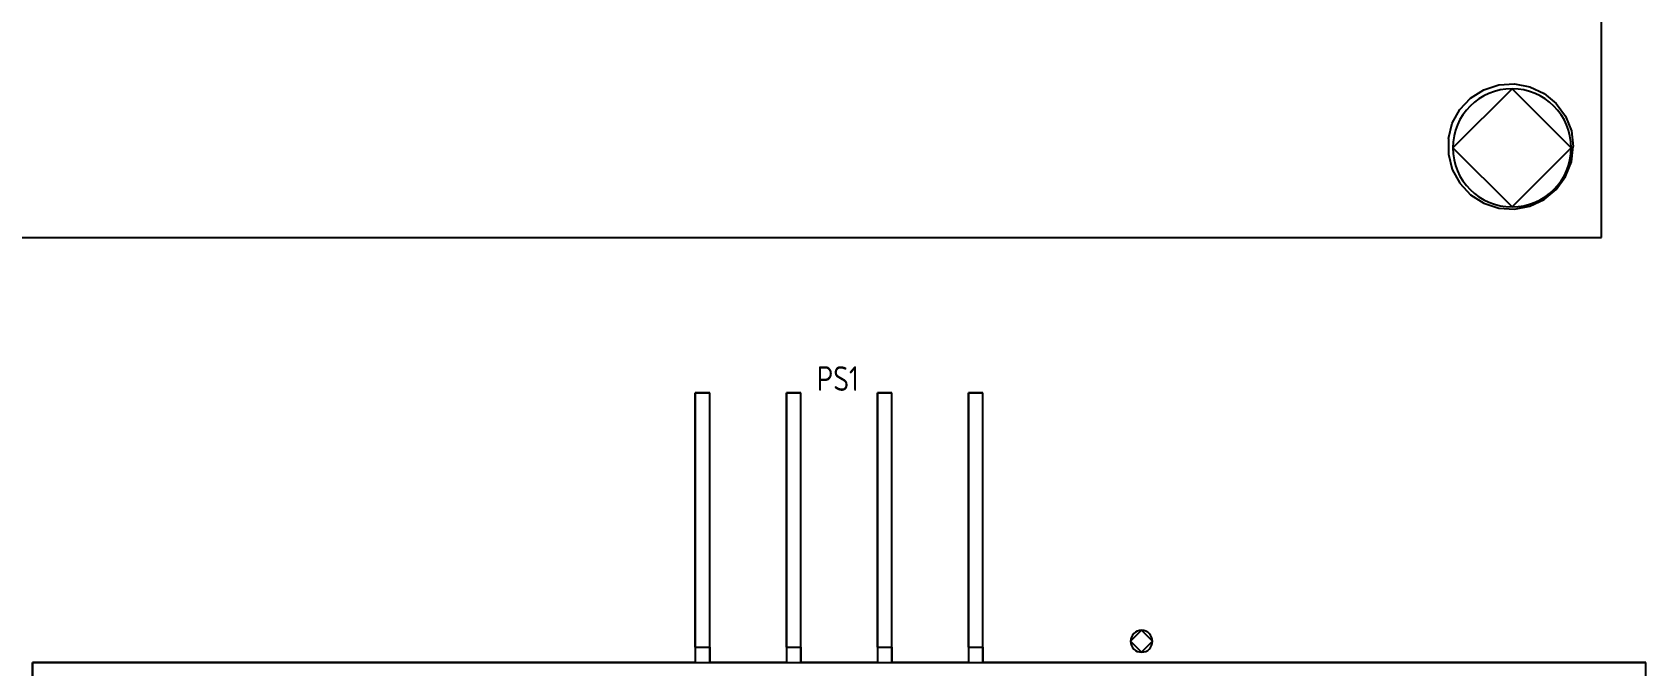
# Model space of a CAD drawing. Header units: inches. Extents: x 0 to 840, y -594 to 0.
# Drawn here: x 252.1 to 342.1, y -198.3 to -162.9 of the extents above; entities that cross this region are included whole.
import ezdxf

# ---------------------------------------------------------------- set-up
doc = ezdxf.new("R2010")
doc.units = ezdxf.units.IN
doc.header["$MEASUREMENT"] = 0
doc.styles.add('GOST type A0', font='', dxfattribs={"oblique": 15, "height": 5})
doc.styles.get('GOST type A0').set_extended_font_data('GOST type A')

msp = doc.modelspace()

# ---------------------------------------------------------------- linework, layer by layer
at = {"color": 18, "true_color": 0x000000}
for p, q in [((339.646, -174.354), (339.646, -54.354)), ((339.646, -174.354), (339.646, -54.354)), ((339.646, -174.354), (339.646, -54.354)), ((339.646, -174.354), (339.646, -54.354)), ((334.646, -166.054), (331.346, -169.354)), ((332.336, -166.578), (333.076, -166.108)), ((332.336, -166.578), (333.076, -166.108)), ((333.076, -166.108), (333.91, -165.836)), ((333.076, -166.108), (333.91, -165.836)), ((333.91, -165.836), (334.786, -165.78)), ((333.91, -165.836), (334.786, -165.78)), ((337.946, -169.354), (334.646, -166.054)), ((334.786, -165.78), (335.648, -165.946)), ((334.786, -165.78), (335.648, -165.946)), ((335.648, -165.946), (336.442, -166.318)), ((335.648, -165.946), (336.442, -166.318)), ((336.442, -166.318), (337.118, -166.878)), ((336.442, -166.318), (337.118, -166.878)), ((331.312, -167.986), (331.734, -167.216)), ((331.312, -167.986), (331.734, -167.216)), ((331.734, -167.216), (332.336, -166.578)), ((331.734, -167.216), (332.336, -166.578)), ((337.118, -166.878), (337.634, -167.588)), ((337.118, -166.878), (337.634, -167.588)), ((331.094, -168.836), (331.312, -167.986)), ((331.094, -168.836), (331.312, -167.986)), ((337.634, -167.588), (337.956, -168.404)), ((337.634, -167.588), (337.956, -168.404)), ((331.094, -168.836), (331.094, -169.712)), ((331.094, -168.836), (331.094, -169.712)), ((337.956, -168.404), (338.066, -169.274)), ((337.956, -168.404), (338.066, -169.274)), ((331.094, -169.712), (331.312, -170.562)), ((331.094, -169.712), (331.312, -170.562)), ((331.346, -169.354), (334.646, -172.654)), ((334.646, -172.654), (337.946, -169.354)), ((337.956, -170.144), (338.066, -169.274)), ((337.956, -170.144), (338.066, -169.274)), ((331.312, -170.562), (331.734, -171.332)), ((331.312, -170.562), (331.734, -171.332)), ((337.118, -171.67), (337.634, -170.96)), ((337.118, -171.67), (337.634, -170.96)), ((337.634, -170.96), (337.956, -170.144)), ((337.634, -170.96), (337.956, -170.144)), ((331.734, -171.332), (332.336, -171.97)), ((331.734, -171.332), (332.336, -171.97)), ((336.442, -172.23), (337.118, -171.67)), ((336.442, -172.23), (337.118, -171.67)), ((332.336, -171.97), (333.076, -172.44)), ((332.336, -171.97), (333.076, -172.44)), ((333.076, -172.44), (333.91, -172.712)), ((333.076, -172.44), (333.91, -172.712)), ((333.91, -172.712), (334.786, -172.768)), ((333.91, -172.712), (334.786, -172.768)), ((334.786, -172.768), (335.648, -172.602)), ((334.786, -172.768), (335.648, -172.602)), ((335.648, -172.602), (336.442, -172.23)), ((335.648, -172.602), (336.442, -172.23)), ((143.646, -174.354), (339.646, -174.354)), ((143.646, -174.354), (339.646, -174.354)), ((143.646, -174.354), (339.646, -174.354)), ((143.646, -174.354), (339.646, -174.354)), ((289.886, -183.024), (289.086, -183.024)), ((289.086, -183.024), (289.086, -198.084)), ((289.086, -183.024), (289.886, -183.024)), ((289.086, -197.224), (289.086, -183.024)), ((289.886, -183.024), (289.086, -183.024)), ((289.086, -183.024), (289.086, -198.084)), ((289.086, -183.024), (289.886, -183.024)), ((289.086, -197.224), (289.086, -183.024)), ((289.886, -198.084), (289.886, -183.024)), ((289.886, -197.224), (289.886, -183.024)), ((289.886, -198.084), (289.886, -183.024)), ((289.886, -197.224), (289.886, -183.024)), ((294.966, -183.024), (294.166, -183.024)), ((294.166, -183.024), (294.166, -198.084)), ((294.166, -183.024), (294.966, -183.024)), ((294.166, -197.224), (294.166, -183.024)), ((294.966, -183.024), (294.166, -183.024)), ((294.166, -183.024), (294.166, -198.084)), ((294.166, -183.024), (294.966, -183.024)), ((294.166, -197.224), (294.166, -183.024)), ((294.966, -198.084), (294.966, -183.024)), ((294.966, -197.224), (294.966, -183.024)), ((294.966, -198.084), (294.966, -183.024)), ((294.966, -197.224), (294.966, -183.024)), ((300.046, -183.024), (299.246, -183.024)), ((299.246, -183.024), (299.246, -198.084)), ((299.246, -183.024), (300.046, -183.024)), ((299.246, -197.224), (299.246, -183.024)), ((300.046, -183.024), (299.246, -183.024)), ((299.246, -183.024), (299.246, -198.084)), ((299.246, -183.024), (300.046, -183.024)), ((299.246, -197.224), (299.246, -183.024)), ((300.046, -198.084), (300.046, -183.024)), ((300.046, -197.224), (300.046, -183.024)), ((300.046, -198.084), (300.046, -183.024)), ((300.046, -197.224), (300.046, -183.024)), ((305.126, -183.024), (304.326, -183.024)), ((304.326, -183.024), (304.326, -198.084)), ((304.326, -183.024), (305.126, -183.024)), ((304.326, -197.224), (304.326, -183.024)), ((305.126, -183.024), (304.326, -183.024)), ((304.326, -183.024), (304.326, -198.084)), ((304.326, -183.024), (305.126, -183.024)), ((304.326, -197.224), (304.326, -183.024)), ((305.126, -198.084), (305.126, -183.024)), ((305.126, -197.224), (305.126, -183.024)), ((305.126, -198.084), (305.126, -183.024)), ((305.126, -197.224), (305.126, -183.024)), ((313.98, -196.282), (313.369, -196.893)), ((313.369, -196.893), (313.98, -197.505)), ((314.591, -196.893), (313.98, -196.282)), ((313.98, -197.505), (314.591, -196.893)), ((289.086, -197.224), (289.086, -198)), ((289.086, -197.224), (289.886, -197.224)), ((289.086, -197.224), (289.086, -198)), ((289.086, -197.224), (289.886, -197.224)), ((289.086, -198), (289.086, -198.084)), ((289.086, -198), (289.086, -198.084)), ((289.886, -197.224), (289.886, -198)), ((289.886, -197.224), (289.886, -198)), ((289.886, -198), (289.886, -198.084)), ((289.886, -198), (289.886, -198.084)), ((294.166, -197.224), (294.166, -198)), ((294.166, -197.224), (294.966, -197.224)), ((294.166, -197.224), (294.166, -198)), ((294.166, -197.224), (294.966, -197.224)), ((294.166, -198), (294.166, -198.084)), ((294.166, -198), (294.166, -198.084)), ((294.966, -197.224), (294.966, -198)), ((294.966, -197.224), (294.966, -198)), ((294.966, -198), (294.966, -198.084)), ((294.966, -198), (294.966, -198.084)), ((299.246, -197.224), (299.246, -198)), ((299.246, -197.224), (300.046, -197.224)), ((299.246, -197.224), (299.246, -198)), ((299.246, -197.224), (300.046, -197.224)), ((299.246, -198), (299.246, -198.084)), ((299.246, -198), (299.246, -198.084)), ((300.046, -197.224), (300.046, -198)), ((300.046, -197.224), (300.046, -198)), ((300.046, -198), (300.046, -198.084)), ((300.046, -198), (300.046, -198.084)), ((304.326, -197.224), (304.326, -198)), ((304.326, -197.224), (305.126, -197.224)), ((304.326, -197.224), (304.326, -198)), ((304.326, -197.224), (305.126, -197.224)), ((304.326, -198), (304.326, -198.084)), ((304.326, -198), (304.326, -198.084)), ((305.126, -197.224), (305.126, -198)), ((305.126, -197.224), (305.126, -198)), ((305.126, -198), (305.126, -198.084)), ((305.126, -198), (305.126, -198.084)), ((289.086, -198.084), (252.106, -198.084)), ((252.106, -198.084), (252.106, -238.084)), ((252.106, -198.084), (342.106, -198.084)), ((252.106, -238.084), (252.106, -198.084)), ((289.086, -198.084), (252.106, -198.084)), ((252.106, -198.084), (252.106, -238.084)), ((252.106, -198.084), (342.106, -198.084)), ((252.106, -238.084), (252.106, -198.084)), ((294.166, -198.084), (289.886, -198.084)), ((294.166, -198.084), (289.886, -198.084)), ((299.246, -198.084), (294.966, -198.084)), ((299.246, -198.084), (294.966, -198.084)), ((304.326, -198.084), (300.046, -198.084)), ((304.326, -198.084), (300.046, -198.084)), ((342.106, -198.084), (305.126, -198.084)), ((342.106, -198.084), (305.126, -198.084)), ((342.106, -238.084), (342.106, -198.084)), ((342.106, -238.084), (342.106, -198.084)), ((342.106, -238.084), (342.106, -198.084)), ((342.106, -238.084), (342.106, -198.084))]:
    msp.add_line(p, q, dxfattribs=at)
for centre, radius, start, end in [((334.646, -169.354), 3.3, 90, 180), ((334.646, -169.354), 3.3, 0, 90), ((334.646, -169.354), 3.3, 180, 270), ((334.646, -169.354), 3.3, 270, 0), ((313.98, -196.893), 0.611, 90, 180), ((313.98, -196.893), 0.611, 180, 270), ((313.98, -196.893), 0.611, 0, 90), ((313.98, -196.893), 0.611, 270, 0)]:
    msp.add_arc(centre, radius, start, end, dxfattribs=at)

# ---------------------------------------------------------------- texts
at = {"color": 18, "true_color": 0x000000, "style": 'GOST type A0'}
msp.add_text('PS1', height=1.3796, dxfattribs=at).set_placement((295.866, -182.92))

doc.saveas('drawing.dxf')
